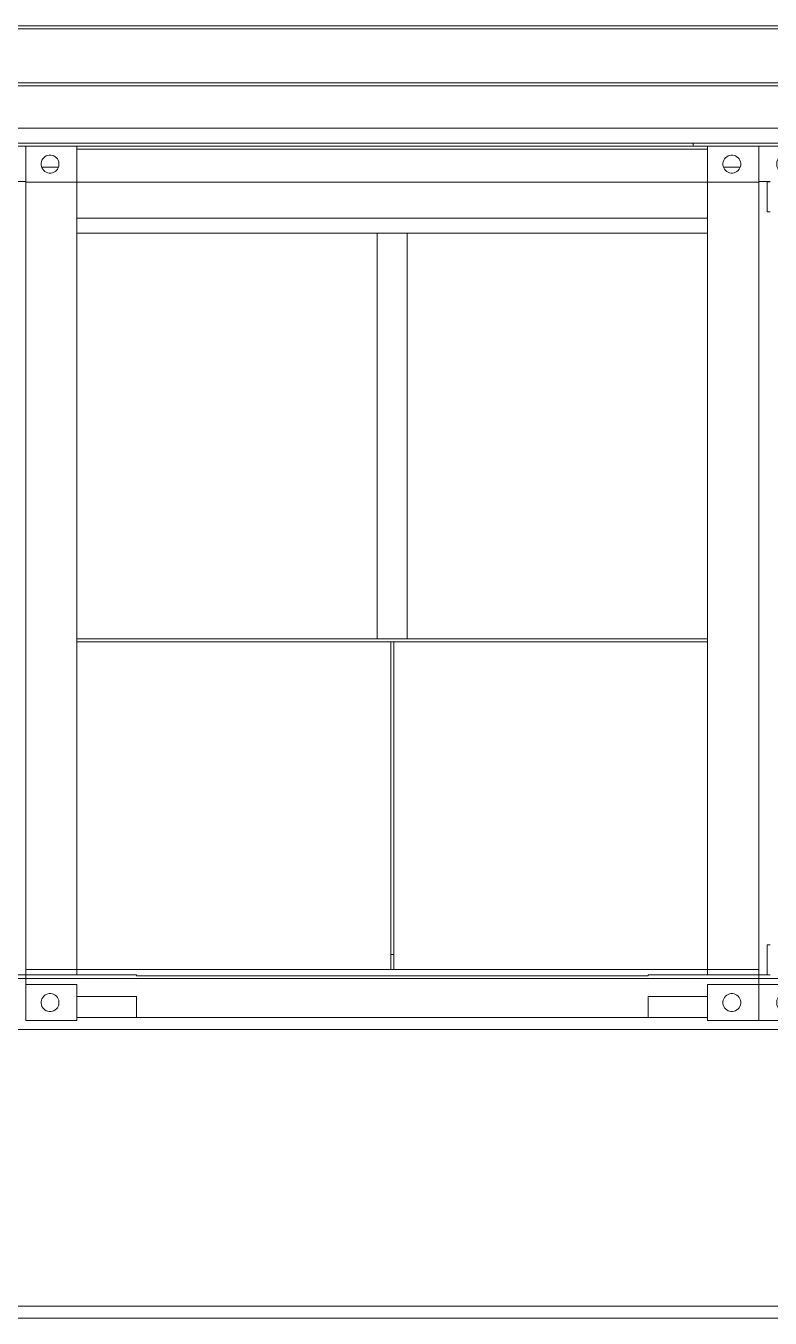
# Model space of a CAD drawing. Header units: metres. Extents: x -3 to 469, y -13 to 19.
# Drawn here: x 269.961 to 272.437, y -1.14 to 3.16 of the extents above; entities that cross this region are included whole.
import ezdxf

# ---------------------------------------------------------------- set-up
doc = ezdxf.new("R2010")
doc.units = ezdxf.units.M
doc.layers.add('0-1', color=7, linetype='Continuous', lineweight=5)
for name, color, linetype, lineweight, true_color in [('A-FLOR-2', 7, 'Continuous', 9, 0xaaaaaa), ('A-GENM-1', 7, 'Continuous', 9, 0xaaaaaa), ('A-WALL-1', 7, 'Continuous', 9, 0xaaaaaa), ('Guarda-corpos-3', 7, 'Continuous', 9, 0xaaaaaa), ('S-STRS-1', 7, 'Continuous', 9, 0xaaaaaa)]:
    doc.layers.add(name, color=color, linetype=linetype, lineweight=lineweight, true_color=true_color)

# ---------------------------------------------------------------- blocks, each defined once
blk = doc.blocks.new('Viga-007 15243 - Viga-007 15243-295392-FACHADA 03')
at = {"layer": 'A-GENM-1'}
for p, q in [((-17.0094, -0.14), (-17.2074, -0.14)), ((-15.1109, -0.14), (-15.3074, -0.14)), ((-8.6356, -0.18), (-33.3303, -0.18)), ((-9.9783, -1.1), (-33.3303, -1.1)), ((-33.3303, -1.14), (-10.0367, -1.14))]:
    blk.add_line(p, q, dxfattribs=at)
blk = doc.blocks.new('Viga-002 22642 - Viga-002 22642-299195-FACHADA 03')
at = {"layer": 'A-GENM-1'}
for p, q in [((-14.9014, 0.102), (-14.9114, 0.102)), ((-14.9114, 0.102), (-14.9114, 0.002)), ((-14.9114, 0.002), (-14.9014, 0.002))]:
    blk.add_line(p, q, dxfattribs=at)
blk = doc.blocks.new('AL 23027 - AL 23027-299490-FACHADA 03')
at = {"layer": 'A-WALL-1'}
blk.add_line((-17.2074, 2.52), (-15.1109, 2.52), dxfattribs=at)
blk = doc.blocks.new('J 08 23376 - J 08-300019-FACHADA 03')
at = {"layer": 'A-GENM-1'}
for p, q in [((-15.1109, 2.52), (-17.2074, 2.52)), ((-17.2074, 2.52), (-15.1109, 2.52)), ((-17.2074, 2.47), (-16.2084, 2.47)), ((-16.2084, 2.47), (-17.2074, 2.47)), ((-16.1084, 2.47), (-16.2084, 2.47)), ((-16.2084, 2.47), (-16.2084, 1.12)), ((-16.2084, 1.12), (-16.2084, 2.47)), ((-16.2084, 2.47), (-16.1084, 2.47)), ((-16.1084, 2.47), (-16.2084, 2.47)), ((-16.2084, 2.47), (-16.1084, 2.47)), ((-16.1084, 1.12), (-16.1084, 2.47)), ((-16.1084, 2.47), (-16.1084, 1.12)), ((-16.1084, 2.47), (-15.1109, 2.47)), ((-15.1109, 2.47), (-16.1084, 2.47)), ((-16.1534, 0.07), (-16.1634, 0.07)), ((-16.1634, 0.07), (-16.1534, 0.07)), ((-16.1534, 0.07), (-16.1634, 0.07)), ((-16.1634, 0.07), (-16.1534, 0.07))]:
    blk.add_line(p, q, dxfattribs=at)
blk = doc.blocks.new('J 08 23376 - J 08 23376-300023-FACHADA 03')
blk.add_blockref('J 08 23376 - J 08-300019-FACHADA 03', (0, 0))
blk = doc.blocks.new('PL 24113 - PL 24113-300643-FACHADA 03')
at = {"layer": 'A-GENM-1'}
for p, q in [((-14.9394, 2.642), (-14.9394, 0.002)), ((-14.9204, 2.642), (-14.9394, 2.642)), ((-14.9014, 2.642), (-14.9204, 2.642)), ((-14.9394, 0.002), (-14.9204, 0.002)), ((-14.9204, 0.002), (-14.9114, 0.002))]:
    blk.add_line(p, q, dxfattribs=at)
blk = doc.blocks.new('PL 24355 - PL 24355-301545-FACHADA 03')
at = {"layer": 'A-GENM-1'}
for p, q in [((-17.3964, 2.642), (-17.4154, 2.642)), ((-17.3774, 2.642), (-17.3964, 2.642)), ((-17.3774, 0.002), (-17.3774, 2.642)), ((-17.4054, 0.002), (-17.3964, 0.002)), ((-17.3964, 0.002), (-17.3774, 0.002))]:
    blk.add_line(p, q, dxfattribs=at)
blk = doc.blocks.new('CONTAINER 26744 - CONTAINER-305135-FACHADA 03')
at = {"layer": 'S-STRS-1'}
for p, q in [((-14.9394, -0.15), (-14.9394, -0.03)), ((-14.9394, -0.03), (-14.9394, -0.15)), ((-14.7694, -0.03), (-14.9394, -0.03)), ((-14.9394, -0.03), (-14.7694, -0.03)), ((-14.7694, -0.15), (-14.7694, -0.03)), ((-14.7694, -0.03), (-14.7694, -0.15)), ((-14.8796, -0.0874), (-14.8787, -0.0823)), ((-14.8787, -0.0823), (-14.8796, -0.0874)), ((-14.8787, -0.0823), (-14.8769, -0.0774)), ((-14.8769, -0.0774), (-14.8787, -0.0823)), ((-14.8769, -0.0774), (-14.8743, -0.0729)), ((-14.8743, -0.0729), (-14.8769, -0.0774)), ((-14.8743, -0.0729), (-14.871, -0.0689)), ((-14.871, -0.0689), (-14.8743, -0.0729)), ((-14.871, -0.0689), (-14.867, -0.0656)), ((-14.867, -0.0656), (-14.871, -0.0689)), ((-14.867, -0.0656), (-14.8625, -0.063)), ((-14.8625, -0.063), (-14.867, -0.0656)), ((-14.8625, -0.063), (-14.8576, -0.0612)), ((-14.8576, -0.0612), (-14.8625, -0.063)), ((-14.8576, -0.0612), (-14.8525, -0.0603)), ((-14.8525, -0.0603), (-14.8576, -0.0612)), ((-14.8525, -0.0603), (-14.8473, -0.0603)), ((-14.8473, -0.0603), (-14.8525, -0.0603)), ((-14.8473, -0.0603), (-14.8422, -0.0612)), ((-14.8422, -0.0612), (-14.8473, -0.0603)), ((-14.8422, -0.0612), (-14.8373, -0.063)), ((-14.8373, -0.063), (-14.8422, -0.0612)), ((-14.8373, -0.063), (-14.8328, -0.0656)), ((-14.8328, -0.0656), (-14.8373, -0.063)), ((-14.8328, -0.0656), (-14.8288, -0.0689)), ((-14.8288, -0.0689), (-14.8328, -0.0656)), ((-14.8288, -0.0689), (-14.8255, -0.0729)), ((-14.8255, -0.0729), (-14.8288, -0.0689)), ((-14.8255, -0.0729), (-14.8229, -0.0774)), ((-14.8255, -0.0729), (-14.8229, -0.0774)), ((-14.8229, -0.0774), (-14.8211, -0.0823)), ((-14.8211, -0.0823), (-14.8229, -0.0774)), ((-14.8211, -0.0823), (-14.8202, -0.0874)), ((-14.8202, -0.0874), (-14.8211, -0.0823)), ((-14.8796, -0.09), (-14.8796, -0.0874)), ((-14.8796, -0.0874), (-14.8796, -0.09)), ((-14.8796, -0.09), (-14.8796, -0.0926)), ((-14.8796, -0.0926), (-14.8796, -0.09)), ((-14.8787, -0.0977), (-14.8796, -0.0926)), ((-14.8787, -0.0977), (-14.8796, -0.0926)), ((-14.8787, -0.0977), (-14.8769, -0.1026)), ((-14.8769, -0.1026), (-14.8787, -0.0977)), ((-14.8743, -0.1071), (-14.8769, -0.1026)), ((-14.8769, -0.1026), (-14.8743, -0.1071)), ((-14.871, -0.1111), (-14.8743, -0.1071)), ((-14.8743, -0.1071), (-14.871, -0.1111)), ((-14.867, -0.1144), (-14.871, -0.1111)), ((-14.871, -0.1111), (-14.867, -0.1144)), ((-14.8625, -0.117), (-14.867, -0.1144)), ((-14.867, -0.1144), (-14.8625, -0.117)), ((-14.8576, -0.1188), (-14.8625, -0.117)), ((-14.8625, -0.117), (-14.8576, -0.1188)), ((-14.8525, -0.1197), (-14.8576, -0.1188)), ((-14.8576, -0.1188), (-14.8525, -0.1197)), ((-14.8473, -0.1197), (-14.8525, -0.1197)), ((-14.8525, -0.1197), (-14.8473, -0.1197)), ((-14.8422, -0.1188), (-14.8473, -0.1197)), ((-14.8473, -0.1197), (-14.8422, -0.1188)), ((-14.8373, -0.117), (-14.8422, -0.1188)), ((-14.8422, -0.1188), (-14.8373, -0.117)), ((-14.8328, -0.1144), (-14.8373, -0.117)), ((-14.8373, -0.117), (-14.8328, -0.1144)), ((-14.8288, -0.1111), (-14.8328, -0.1144)), ((-14.8328, -0.1144), (-14.8288, -0.1111)), ((-14.8255, -0.1071), (-14.8288, -0.1111)), ((-14.8288, -0.1111), (-14.8255, -0.1071)), ((-14.8229, -0.1026), (-14.8255, -0.1071)), ((-14.8255, -0.1071), (-14.8229, -0.1026)), ((-14.8211, -0.0977), (-14.8229, -0.1026)), ((-14.8229, -0.1026), (-14.8211, -0.0977)), ((-14.8202, -0.0926), (-14.8211, -0.0977)), ((-14.8211, -0.0977), (-14.8202, -0.0926)), ((-14.8202, -0.0874), (-14.8202, -0.09)), ((-14.8202, -0.09), (-14.8202, -0.0874)), ((-14.8202, -0.09), (-14.8202, -0.0926)), ((-14.8202, -0.0926), (-14.8202, -0.09)), ((-14.9394, -0.15), (-14.7694, -0.15)), ((-14.7694, -0.15), (-14.9394, -0.15))]:
    blk.add_line(p, q, dxfattribs=at)
blk = doc.blocks.new('CONTAINER 26744 - CONTAINER 26744-305139-FACHADA 03')
blk.add_blockref('CONTAINER 26744 - CONTAINER-305135-FACHADA 03', (0, 0))
blk = doc.blocks.new('Viga-002 26759 - Viga-002 26759-305174-FACHADA 03')
at = {"layer": 'A-GENM-1'}
for p, q in [((-14.9014, 2.641), (-14.9114, 2.641)), ((-14.9114, 2.641), (-14.9114, 2.541)), ((-14.9114, 2.541), (-14.9014, 2.541))]:
    blk.add_line(p, q, dxfattribs=at)
blk = doc.blocks.new('CONTAINER 27579 - CONTAINER-306152-FACHADA 03')
at = {"layer": 'S-STRS-1'}
for p, q in [((-15.1094, -0.03), (-14.9394, -0.03)), ((-14.9394, -0.03), (-15.1094, -0.03)), ((-15.1094, -0.03), (-15.1094, -0.15)), ((-15.1094, -0.15), (-15.1094, -0.03)), ((-14.9394, -0.03), (-14.9394, -0.15)), ((-14.9394, -0.15), (-14.9394, -0.03)), ((-15.0586, -0.0874), (-15.0577, -0.0823)), ((-15.0577, -0.0823), (-15.0586, -0.0874)), ((-15.0577, -0.0823), (-15.0559, -0.0774)), ((-15.0559, -0.0774), (-15.0577, -0.0823)), ((-15.0559, -0.0774), (-15.0533, -0.0729)), ((-15.0533, -0.0729), (-15.0559, -0.0774)), ((-15.0533, -0.0729), (-15.05, -0.0689)), ((-15.05, -0.0689), (-15.0533, -0.0729)), ((-15.05, -0.0689), (-15.046, -0.0656)), ((-15.05, -0.0689), (-15.046, -0.0656)), ((-15.046, -0.0656), (-15.0415, -0.063)), ((-15.0415, -0.063), (-15.046, -0.0656)), ((-15.0415, -0.063), (-15.0366, -0.0612)), ((-15.0366, -0.0612), (-15.0415, -0.063)), ((-15.0366, -0.0612), (-15.0315, -0.0603)), ((-15.0315, -0.0603), (-15.0366, -0.0612)), ((-15.0315, -0.0603), (-15.0263, -0.0603)), ((-15.0263, -0.0603), (-15.0315, -0.0603)), ((-15.0263, -0.0603), (-15.0212, -0.0612)), ((-15.0212, -0.0612), (-15.0263, -0.0603)), ((-15.0212, -0.0612), (-15.0163, -0.063)), ((-15.0163, -0.063), (-15.0212, -0.0612)), ((-15.0163, -0.063), (-15.0118, -0.0656)), ((-15.0118, -0.0656), (-15.0163, -0.063)), ((-15.0118, -0.0656), (-15.0078, -0.0689)), ((-15.0078, -0.0689), (-15.0118, -0.0656)), ((-15.0078, -0.0689), (-15.0045, -0.0729)), ((-15.0045, -0.0729), (-15.0078, -0.0689)), ((-15.0045, -0.0729), (-15.0019, -0.0774)), ((-15.0019, -0.0774), (-15.0045, -0.0729)), ((-15.0019, -0.0774), (-15.0001, -0.0823)), ((-15.0001, -0.0823), (-15.0019, -0.0774)), ((-15.0001, -0.0823), (-14.9992, -0.0874)), ((-14.9992, -0.0874), (-15.0001, -0.0823)), ((-15.0586, -0.09), (-15.0586, -0.0874)), ((-15.0586, -0.0874), (-15.0586, -0.09)), ((-15.0586, -0.0926), (-15.0586, -0.09)), ((-15.0586, -0.09), (-15.0586, -0.0926)), ((-15.0577, -0.0977), (-15.0586, -0.0926)), ((-15.0586, -0.0926), (-15.0577, -0.0977)), ((-15.0559, -0.1026), (-15.0577, -0.0977)), ((-15.0559, -0.1026), (-15.0577, -0.0977)), ((-15.0533, -0.1071), (-15.0559, -0.1026)), ((-15.0533, -0.1071), (-15.0559, -0.1026)), ((-15.05, -0.1111), (-15.0533, -0.1071)), ((-15.05, -0.1111), (-15.0533, -0.1071)), ((-15.046, -0.1144), (-15.05, -0.1111)), ((-15.046, -0.1144), (-15.05, -0.1111)), ((-15.0415, -0.117), (-15.046, -0.1144)), ((-15.0415, -0.117), (-15.046, -0.1144)), ((-15.0366, -0.1188), (-15.0415, -0.117)), ((-15.0366, -0.1188), (-15.0415, -0.117)), ((-15.0315, -0.1197), (-15.0366, -0.1188)), ((-15.0315, -0.1197), (-15.0366, -0.1188)), ((-15.0263, -0.1197), (-15.0315, -0.1197)), ((-15.0315, -0.1197), (-15.0263, -0.1197)), ((-15.0212, -0.1188), (-15.0263, -0.1197)), ((-15.0263, -0.1197), (-15.0212, -0.1188)), ((-15.0163, -0.117), (-15.0212, -0.1188)), ((-15.0212, -0.1188), (-15.0163, -0.117)), ((-15.0118, -0.1144), (-15.0163, -0.117)), ((-15.0163, -0.117), (-15.0118, -0.1144)), ((-15.0078, -0.1111), (-15.0118, -0.1144)), ((-15.0118, -0.1144), (-15.0078, -0.1111)), ((-15.0045, -0.1071), (-15.0078, -0.1111)), ((-15.0078, -0.1111), (-15.0045, -0.1071)), ((-15.0019, -0.1026), (-15.0045, -0.1071)), ((-15.0045, -0.1071), (-15.0019, -0.1026)), ((-15.0001, -0.0977), (-15.0019, -0.1026)), ((-15.0019, -0.1026), (-15.0001, -0.0977)), ((-14.9992, -0.0926), (-15.0001, -0.0977)), ((-15.0001, -0.0977), (-14.9992, -0.0926)), ((-14.9992, -0.0874), (-14.9992, -0.09)), ((-14.9992, -0.09), (-14.9992, -0.0874)), ((-14.9992, -0.09), (-14.9992, -0.0926)), ((-14.9992, -0.0926), (-14.9992, -0.09)), ((-15.1094, -0.15), (-14.9394, -0.15)), ((-14.9394, -0.15), (-15.1094, -0.15))]:
    blk.add_line(p, q, dxfattribs=at)
blk = doc.blocks.new('CONTAINER 27579 - CONTAINER 27579-306156-FACHADA 03')
blk.add_blockref('CONTAINER 27579 - CONTAINER-306152-FACHADA 03', (0, 0))
blk = doc.blocks.new('CONTAINER 27588 - CONTAINER-306166-FACHADA 03')
at = {"layer": 'S-STRS-1'}
for p, q in [((-17.3774, -0.03), (-17.2074, -0.03)), ((-17.2074, -0.03), (-17.3774, -0.03)), ((-17.3774, -0.03), (-17.3774, -0.15)), ((-17.3774, -0.15), (-17.3774, -0.03)), ((-17.2074, -0.03), (-17.2074, -0.15)), ((-17.2074, -0.15), (-17.2074, -0.03)), ((-17.3266, -0.0874), (-17.3257, -0.0823)), ((-17.3257, -0.0823), (-17.3266, -0.0874)), ((-17.3257, -0.0823), (-17.3239, -0.0774)), ((-17.3239, -0.0774), (-17.3257, -0.0823)), ((-17.3239, -0.0774), (-17.3213, -0.0729)), ((-17.3213, -0.0729), (-17.3239, -0.0774)), ((-17.3213, -0.0729), (-17.318, -0.0689)), ((-17.318, -0.0689), (-17.3213, -0.0729)), ((-17.318, -0.0689), (-17.314, -0.0656)), ((-17.318, -0.0689), (-17.314, -0.0656)), ((-17.314, -0.0656), (-17.3095, -0.063)), ((-17.3095, -0.063), (-17.314, -0.0656)), ((-17.3095, -0.063), (-17.3046, -0.0612)), ((-17.3046, -0.0612), (-17.3095, -0.063)), ((-17.3046, -0.0612), (-17.2995, -0.0603)), ((-17.2995, -0.0603), (-17.3046, -0.0612)), ((-17.2995, -0.0603), (-17.2943, -0.0603)), ((-17.2943, -0.0603), (-17.2995, -0.0603)), ((-17.2943, -0.0603), (-17.2892, -0.0612)), ((-17.2892, -0.0612), (-17.2943, -0.0603)), ((-17.2892, -0.0612), (-17.2843, -0.063)), ((-17.2843, -0.063), (-17.2892, -0.0612)), ((-17.2843, -0.063), (-17.2798, -0.0656)), ((-17.2798, -0.0656), (-17.2843, -0.063)), ((-17.2798, -0.0656), (-17.2758, -0.0689)), ((-17.2758, -0.0689), (-17.2798, -0.0656)), ((-17.2758, -0.0689), (-17.2725, -0.0729)), ((-17.2725, -0.0729), (-17.2758, -0.0689)), ((-17.2725, -0.0729), (-17.2699, -0.0774)), ((-17.2699, -0.0774), (-17.2725, -0.0729)), ((-17.2699, -0.0774), (-17.2681, -0.0823)), ((-17.2681, -0.0823), (-17.2699, -0.0774)), ((-17.2681, -0.0823), (-17.2672, -0.0874)), ((-17.2672, -0.0874), (-17.2681, -0.0823)), ((-17.3266, -0.09), (-17.3266, -0.0874)), ((-17.3266, -0.0874), (-17.3266, -0.09)), ((-17.3266, -0.0926), (-17.3266, -0.09)), ((-17.3266, -0.09), (-17.3266, -0.0926)), ((-17.3257, -0.0977), (-17.3266, -0.0926)), ((-17.3266, -0.0926), (-17.3257, -0.0977)), ((-17.3239, -0.1026), (-17.3257, -0.0977)), ((-17.3239, -0.1026), (-17.3257, -0.0977)), ((-17.3213, -0.1071), (-17.3239, -0.1026)), ((-17.3213, -0.1071), (-17.3239, -0.1026)), ((-17.318, -0.1111), (-17.3213, -0.1071)), ((-17.318, -0.1111), (-17.3213, -0.1071)), ((-17.314, -0.1144), (-17.318, -0.1111)), ((-17.314, -0.1144), (-17.318, -0.1111)), ((-17.3095, -0.117), (-17.314, -0.1144)), ((-17.3095, -0.117), (-17.314, -0.1144)), ((-17.3046, -0.1188), (-17.3095, -0.117)), ((-17.3046, -0.1188), (-17.3095, -0.117)), ((-17.2995, -0.1197), (-17.3046, -0.1188)), ((-17.2995, -0.1197), (-17.3046, -0.1188)), ((-17.2943, -0.1197), (-17.2995, -0.1197)), ((-17.2995, -0.1197), (-17.2943, -0.1197)), ((-17.2892, -0.1188), (-17.2943, -0.1197)), ((-17.2943, -0.1197), (-17.2892, -0.1188)), ((-17.2843, -0.117), (-17.2892, -0.1188)), ((-17.2892, -0.1188), (-17.2843, -0.117)), ((-17.2798, -0.1144), (-17.2843, -0.117)), ((-17.2843, -0.117), (-17.2798, -0.1144)), ((-17.2758, -0.1111), (-17.2798, -0.1144)), ((-17.2798, -0.1144), (-17.2758, -0.1111)), ((-17.2725, -0.1071), (-17.2758, -0.1111)), ((-17.2758, -0.1111), (-17.2725, -0.1071)), ((-17.2699, -0.1026), (-17.2725, -0.1071)), ((-17.2725, -0.1071), (-17.2699, -0.1026)), ((-17.2681, -0.0977), (-17.2699, -0.1026)), ((-17.2699, -0.1026), (-17.2681, -0.0977)), ((-17.2672, -0.0926), (-17.2681, -0.0977)), ((-17.2681, -0.0977), (-17.2672, -0.0926)), ((-17.2672, -0.0874), (-17.2672, -0.09)), ((-17.2672, -0.09), (-17.2672, -0.0874)), ((-17.2672, -0.09), (-17.2672, -0.0926)), ((-17.2672, -0.0926), (-17.2672, -0.09)), ((-17.3774, -0.15), (-17.2074, -0.15)), ((-17.2074, -0.15), (-17.3774, -0.15))]:
    blk.add_line(p, q, dxfattribs=at)
blk = doc.blocks.new('CONTAINER 27588 - CONTAINER 27588-306170-FACHADA 03')
blk.add_blockref('CONTAINER 27588 - CONTAINER-306166-FACHADA 03', (0, 0))
blk = doc.blocks.new('Guarda-Corpo - 004 215413 - Guarda-Corpo - 004 215413-312415-FACHADA 03')
at = {"layer": 'Guarda-corpos-3'}
for p, q in [((-17.2074, 1.12), (-15.1109, 1.12)), ((-17.2074, 1.11), (-16.1634, 1.11)), ((-15.1109, 1.11), (-17.2074, 1.11)), ((-16.1634, 0.02), (-16.1634, 1.11)), ((-16.1534, 1.11), (-15.1109, 1.11)), ((-16.1534, 0.02), (-16.1534, 1.11))]:
    blk.add_line(p, q, dxfattribs=at)
blk = doc.blocks.new('CONTAINER 30654 - CONTAINER-316851-FACHADA 03')
at = {"layer": 'S-STRS-1'}
for p, q in [((-14.9394, 2.642), (-14.9394, 2.76)), ((-14.9394, 2.76), (-14.9394, 2.642)), ((-14.7694, 2.76), (-14.9394, 2.76)), ((-14.9394, 2.76), (-14.7694, 2.76)), ((-14.7694, 2.64), (-14.7694, 2.76)), ((-14.7694, 2.76), (-14.7694, 2.64)), ((-14.8787, 2.7077), (-14.8769, 2.7126)), ((-14.8769, 2.7126), (-14.8787, 2.7077)), ((-14.8769, 2.7126), (-14.8743, 2.7171)), ((-14.8743, 2.7171), (-14.8769, 2.7126)), ((-14.8743, 2.7171), (-14.8709, 2.7211)), ((-14.8709, 2.7211), (-14.8743, 2.7171)), ((-14.8709, 2.7211), (-14.867, 2.7244)), ((-14.867, 2.7244), (-14.8709, 2.7211)), ((-14.867, 2.7244), (-14.8625, 2.727)), ((-14.8625, 2.727), (-14.867, 2.7244)), ((-14.8625, 2.727), (-14.8576, 2.7288)), ((-14.8576, 2.7288), (-14.8625, 2.727)), ((-14.8576, 2.7288), (-14.8525, 2.7297)), ((-14.8525, 2.7297), (-14.8576, 2.7288)), ((-14.8525, 2.7297), (-14.8473, 2.7297)), ((-14.8473, 2.7297), (-14.8525, 2.7297)), ((-14.8473, 2.7297), (-14.8422, 2.7288)), ((-14.8422, 2.7288), (-14.8473, 2.7297)), ((-14.8422, 2.7288), (-14.8373, 2.727)), ((-14.8373, 2.727), (-14.8422, 2.7288)), ((-14.8373, 2.727), (-14.8328, 2.7244)), ((-14.8328, 2.7244), (-14.8373, 2.727)), ((-14.8328, 2.7244), (-14.8288, 2.7211)), ((-14.8288, 2.7211), (-14.8328, 2.7244)), ((-14.8288, 2.7211), (-14.8255, 2.7171)), ((-14.8255, 2.7171), (-14.8288, 2.7211)), ((-14.8255, 2.7171), (-14.8229, 2.7126)), ((-14.8255, 2.7171), (-14.8229, 2.7126)), ((-14.8229, 2.7126), (-14.8211, 2.7077)), ((-14.8211, 2.7077), (-14.8229, 2.7126)), ((-14.8796, 2.7026), (-14.8787, 2.7077)), ((-14.8787, 2.7077), (-14.8796, 2.7026)), ((-14.8796, 2.7), (-14.8796, 2.7026)), ((-14.8796, 2.7026), (-14.8796, 2.7)), ((-14.8796, 2.7), (-14.8796, 2.6974)), ((-14.8796, 2.6974), (-14.8796, 2.7)), ((-14.8787, 2.6923), (-14.8796, 2.6974)), ((-14.8787, 2.6923), (-14.8796, 2.6974)), ((-14.8787, 2.6923), (-14.8769, 2.6874)), ((-14.8769, 2.6874), (-14.8787, 2.6923)), ((-14.8743, 2.6829), (-14.8769, 2.6874)), ((-14.8769, 2.6874), (-14.8743, 2.6829)), ((-14.8709, 2.6789), (-14.8743, 2.6829)), ((-14.8743, 2.6829), (-14.8709, 2.6789)), ((-14.867, 2.6756), (-14.8709, 2.6789)), ((-14.8709, 2.6789), (-14.867, 2.6756)), ((-14.8625, 2.673), (-14.867, 2.6756)), ((-14.867, 2.6756), (-14.8625, 2.673)), ((-14.8576, 2.6712), (-14.8625, 2.673)), ((-14.8625, 2.673), (-14.8576, 2.6712)), ((-14.8525, 2.6703), (-14.8576, 2.6712)), ((-14.8576, 2.6712), (-14.8525, 2.6703)), ((-14.8473, 2.6703), (-14.8525, 2.6703)), ((-14.8525, 2.6703), (-14.8473, 2.6703)), ((-14.8422, 2.6712), (-14.8473, 2.6703)), ((-14.8473, 2.6703), (-14.8422, 2.6712)), ((-14.8373, 2.673), (-14.8422, 2.6712)), ((-14.8422, 2.6712), (-14.8373, 2.673)), ((-14.8328, 2.6756), (-14.8373, 2.673)), ((-14.8373, 2.673), (-14.8328, 2.6756)), ((-14.8288, 2.6789), (-14.8328, 2.6756)), ((-14.8328, 2.6756), (-14.8288, 2.6789)), ((-14.8255, 2.6829), (-14.8288, 2.6789)), ((-14.8288, 2.6789), (-14.8255, 2.6829)), ((-14.8229, 2.6874), (-14.8255, 2.6829)), ((-14.8255, 2.6829), (-14.8229, 2.6874)), ((-14.8211, 2.6923), (-14.8229, 2.6874)), ((-14.8229, 2.6874), (-14.8211, 2.6923)), ((-14.8211, 2.7077), (-14.8202, 2.7026)), ((-14.8202, 2.7026), (-14.8211, 2.7077)), ((-14.8202, 2.6974), (-14.8211, 2.6923)), ((-14.8211, 2.6923), (-14.8202, 2.6974)), ((-14.8202, 2.7026), (-14.8202, 2.7)), ((-14.8202, 2.7), (-14.8202, 2.7026)), ((-14.8202, 2.7), (-14.8202, 2.6974)), ((-14.8202, 2.6974), (-14.8202, 2.7)), ((-14.8634, 2.64), (-14.7694, 2.64)), ((-14.7694, 2.64), (-14.8634, 2.64))]:
    blk.add_line(p, q, dxfattribs=at)
blk = doc.blocks.new('CONTAINER 30654 - CONTAINER 30654-316855-FACHADA 03')
blk.add_blockref('CONTAINER 30654 - CONTAINER-316851-FACHADA 03', (0, 0))
blk = doc.blocks.new('Viga-009 31064 - Viga-009 31064-318084-FACHADA 03')
at = {"layer": 'A-GENM-1'}
for p, q in [((-25.9103, 3.16), (-11.2824, 3.16)), ((-25.9103, 3.15), (-11.2824, 3.15)), ((-25.9103, 2.97), (-11.2824, 2.97)), ((-25.9103, 2.96), (-11.2824, 2.96))]:
    blk.add_line(p, q, dxfattribs=at)
blk = doc.blocks.new('CONTAINER 34192 - CONTAINER-324911-FACHADA 03')
at = {"layer": 'S-STRS-1'}
for p, q in [((-17.5473, 2.64), (-17.5473, 2.76)), ((-17.5473, 2.76), (-17.5473, 2.64)), ((-17.3774, 2.76), (-17.5473, 2.76)), ((-17.5473, 2.76), (-17.3774, 2.76)), ((-17.3774, 2.642), (-17.3774, 2.76)), ((-17.3774, 2.76), (-17.3774, 2.642)), ((-17.4866, 2.7077), (-17.4848, 2.7126)), ((-17.4848, 2.7126), (-17.4866, 2.7077)), ((-17.4848, 2.7126), (-17.4823, 2.7171)), ((-17.4823, 2.7171), (-17.4848, 2.7126)), ((-17.4823, 2.7171), (-17.4789, 2.7211)), ((-17.4789, 2.7211), (-17.4823, 2.7171)), ((-17.4789, 2.7211), (-17.4749, 2.7244)), ((-17.4749, 2.7244), (-17.4789, 2.7211)), ((-17.4749, 2.7244), (-17.4704, 2.727)), ((-17.4704, 2.727), (-17.4749, 2.7244)), ((-17.4704, 2.727), (-17.4656, 2.7288)), ((-17.4656, 2.7288), (-17.4704, 2.727)), ((-17.4656, 2.7288), (-17.4604, 2.7297)), ((-17.4604, 2.7297), (-17.4656, 2.7288)), ((-17.4604, 2.7297), (-17.4552, 2.7297)), ((-17.4552, 2.7297), (-17.4604, 2.7297)), ((-17.4552, 2.7297), (-17.4501, 2.7288)), ((-17.4501, 2.7288), (-17.4552, 2.7297)), ((-17.4501, 2.7288), (-17.4453, 2.727)), ((-17.4453, 2.727), (-17.4501, 2.7288)), ((-17.4453, 2.727), (-17.4408, 2.7244)), ((-17.4408, 2.7244), (-17.4453, 2.727)), ((-17.4408, 2.7244), (-17.4368, 2.7211)), ((-17.4368, 2.7211), (-17.4408, 2.7244)), ((-17.4368, 2.7211), (-17.4334, 2.7171)), ((-17.4334, 2.7171), (-17.4368, 2.7211)), ((-17.4334, 2.7171), (-17.4308, 2.7126)), ((-17.4334, 2.7171), (-17.4308, 2.7126)), ((-17.4308, 2.7126), (-17.4291, 2.7077)), ((-17.4291, 2.7077), (-17.4308, 2.7126)), ((-17.4875, 2.7026), (-17.4866, 2.7077)), ((-17.4866, 2.7077), (-17.4875, 2.7026)), ((-17.4875, 2.7), (-17.4875, 2.7026)), ((-17.4875, 2.7026), (-17.4875, 2.7)), ((-17.4875, 2.7), (-17.4875, 2.6974)), ((-17.4875, 2.6974), (-17.4875, 2.7)), ((-17.4866, 2.6923), (-17.4875, 2.6974)), ((-17.4866, 2.6923), (-17.4875, 2.6974)), ((-17.4866, 2.6923), (-17.4848, 2.6874)), ((-17.4848, 2.6874), (-17.4866, 2.6923)), ((-17.4823, 2.6829), (-17.4848, 2.6874)), ((-17.4848, 2.6874), (-17.4823, 2.6829)), ((-17.4789, 2.6789), (-17.4823, 2.6829)), ((-17.4823, 2.6829), (-17.4789, 2.6789)), ((-17.4749, 2.6756), (-17.4789, 2.6789)), ((-17.4789, 2.6789), (-17.4749, 2.6756)), ((-17.4704, 2.673), (-17.4749, 2.6756)), ((-17.4749, 2.6756), (-17.4704, 2.673)), ((-17.4656, 2.6712), (-17.4704, 2.673)), ((-17.4704, 2.673), (-17.4656, 2.6712)), ((-17.4604, 2.6703), (-17.4656, 2.6712)), ((-17.4656, 2.6712), (-17.4604, 2.6703)), ((-17.4552, 2.6703), (-17.4604, 2.6703)), ((-17.4604, 2.6703), (-17.4552, 2.6703)), ((-17.4501, 2.6712), (-17.4552, 2.6703)), ((-17.4552, 2.6703), (-17.4501, 2.6712)), ((-17.4453, 2.673), (-17.4501, 2.6712)), ((-17.4501, 2.6712), (-17.4453, 2.673)), ((-17.4408, 2.6756), (-17.4453, 2.673)), ((-17.4453, 2.673), (-17.4408, 2.6756)), ((-17.4368, 2.6789), (-17.4408, 2.6756)), ((-17.4408, 2.6756), (-17.4368, 2.6789)), ((-17.4334, 2.6829), (-17.4368, 2.6789)), ((-17.4368, 2.6789), (-17.4334, 2.6829)), ((-17.4308, 2.6874), (-17.4334, 2.6829)), ((-17.4334, 2.6829), (-17.4308, 2.6874)), ((-17.4291, 2.6923), (-17.4308, 2.6874)), ((-17.4308, 2.6874), (-17.4291, 2.6923)), ((-17.4291, 2.7077), (-17.4282, 2.7026)), ((-17.4282, 2.7026), (-17.4291, 2.7077)), ((-17.4282, 2.6974), (-17.4291, 2.6923)), ((-17.4291, 2.6923), (-17.4282, 2.6974)), ((-17.4282, 2.7026), (-17.4282, 2.7)), ((-17.4282, 2.7), (-17.4282, 2.7026)), ((-17.4282, 2.7), (-17.4282, 2.6974)), ((-17.4282, 2.6974), (-17.4282, 2.7)), ((-17.5473, 2.64), (-17.4534, 2.64)), ((-17.4534, 2.64), (-17.5473, 2.64))]:
    blk.add_line(p, q, dxfattribs=at)
blk = doc.blocks.new('CONTAINER 34192 - CONTAINER 34192-324915-FACHADA 03')
blk.add_blockref('CONTAINER 34192 - CONTAINER-324911-FACHADA 03', (0, 0))
blk = doc.blocks.new('CONTAINER 34314 - CONTAINER-325414-FACHADA 03')
at = {"layer": 'S-STRS-1'}
for p, q in [((-15.1094, 2.76), (-14.9394, 2.76)), ((-14.9394, 2.76), (-15.1094, 2.76)), ((-15.1094, 2.76), (-15.1094, 2.64)), ((-15.1094, 2.64), (-15.1094, 2.76)), ((-14.9394, 2.76), (-14.9394, 2.642)), ((-14.9394, 2.642), (-14.9394, 2.76)), ((-15.0577, 2.7077), (-15.0559, 2.7126)), ((-15.0559, 2.7126), (-15.0577, 2.7077)), ((-15.0559, 2.7126), (-15.0533, 2.7171)), ((-15.0533, 2.7171), (-15.0559, 2.7126)), ((-15.0533, 2.7171), (-15.05, 2.7211)), ((-15.05, 2.7211), (-15.0533, 2.7171)), ((-15.05, 2.7211), (-15.046, 2.7244)), ((-15.05, 2.7211), (-15.046, 2.7244)), ((-15.046, 2.7244), (-15.0415, 2.727)), ((-15.0415, 2.727), (-15.046, 2.7244)), ((-15.0415, 2.727), (-15.0366, 2.7288)), ((-15.0366, 2.7288), (-15.0415, 2.727)), ((-15.0366, 2.7288), (-15.0315, 2.7297)), ((-15.0315, 2.7297), (-15.0366, 2.7288)), ((-15.0315, 2.7297), (-15.0263, 2.7297)), ((-15.0263, 2.7297), (-15.0315, 2.7297)), ((-15.0263, 2.7297), (-15.0212, 2.7288)), ((-15.0212, 2.7288), (-15.0263, 2.7297)), ((-15.0212, 2.7288), (-15.0163, 2.727)), ((-15.0163, 2.727), (-15.0212, 2.7288)), ((-15.0163, 2.727), (-15.0118, 2.7244)), ((-15.0118, 2.7244), (-15.0163, 2.727)), ((-15.0118, 2.7244), (-15.0078, 2.7211)), ((-15.0078, 2.7211), (-15.0118, 2.7244)), ((-15.0078, 2.7211), (-15.0045, 2.7171)), ((-15.0045, 2.7171), (-15.0078, 2.7211)), ((-15.0045, 2.7171), (-15.0019, 2.7126)), ((-15.0019, 2.7126), (-15.0045, 2.7171)), ((-15.0019, 2.7126), (-15.0001, 2.7077)), ((-15.0001, 2.7077), (-15.0019, 2.7126)), ((-15.0586, 2.7026), (-15.0577, 2.7077)), ((-15.0577, 2.7077), (-15.0586, 2.7026)), ((-15.0586, 2.7), (-15.0586, 2.7026)), ((-15.0586, 2.7026), (-15.0586, 2.7)), ((-15.0586, 2.6974), (-15.0586, 2.7)), ((-15.0586, 2.7), (-15.0586, 2.6974)), ((-15.0577, 2.6923), (-15.0586, 2.6974)), ((-15.0586, 2.6974), (-15.0577, 2.6923)), ((-15.0559, 2.6874), (-15.0577, 2.6923)), ((-15.0559, 2.6874), (-15.0577, 2.6923)), ((-15.0533, 2.6829), (-15.0559, 2.6874)), ((-15.0533, 2.6829), (-15.0559, 2.6874)), ((-15.05, 2.6789), (-15.0533, 2.6829)), ((-15.05, 2.6789), (-15.0533, 2.6829)), ((-15.046, 2.6756), (-15.05, 2.6789)), ((-15.046, 2.6756), (-15.05, 2.6789)), ((-15.0415, 2.673), (-15.046, 2.6756)), ((-15.0415, 2.673), (-15.046, 2.6756)), ((-15.0366, 2.6712), (-15.0415, 2.673)), ((-15.0366, 2.6712), (-15.0415, 2.673)), ((-15.0315, 2.6703), (-15.0366, 2.6712)), ((-15.0315, 2.6703), (-15.0366, 2.6712)), ((-15.0263, 2.6703), (-15.0315, 2.6703)), ((-15.0315, 2.6703), (-15.0263, 2.6703)), ((-15.0212, 2.6712), (-15.0263, 2.6703)), ((-15.0263, 2.6703), (-15.0212, 2.6712)), ((-15.0163, 2.673), (-15.0212, 2.6712)), ((-15.0212, 2.6712), (-15.0163, 2.673)), ((-15.0118, 2.6756), (-15.0163, 2.673)), ((-15.0163, 2.673), (-15.0118, 2.6756)), ((-15.0078, 2.6789), (-15.0118, 2.6756)), ((-15.0118, 2.6756), (-15.0078, 2.6789)), ((-15.0045, 2.6829), (-15.0078, 2.6789)), ((-15.0078, 2.6789), (-15.0045, 2.6829)), ((-15.0019, 2.6874), (-15.0045, 2.6829)), ((-15.0045, 2.6829), (-15.0019, 2.6874)), ((-15.0001, 2.6923), (-15.0019, 2.6874)), ((-15.0019, 2.6874), (-15.0001, 2.6923)), ((-15.0001, 2.7077), (-14.9992, 2.7026)), ((-14.9992, 2.7026), (-15.0001, 2.7077)), ((-14.9992, 2.6974), (-15.0001, 2.6923)), ((-15.0001, 2.6923), (-14.9992, 2.6974)), ((-14.9992, 2.7026), (-14.9992, 2.7)), ((-14.9992, 2.7), (-14.9992, 2.7026)), ((-14.9992, 2.7), (-14.9992, 2.6974)), ((-14.9992, 2.6974), (-14.9992, 2.7)), ((-15.1094, 2.64), (-14.9394, 2.64)), ((-14.9394, 2.64), (-15.1094, 2.64))]:
    blk.add_line(p, q, dxfattribs=at)
blk = doc.blocks.new('CONTAINER 34314 - CONTAINER 34314-325418-FACHADA 03')
blk.add_blockref('CONTAINER 34314 - CONTAINER-325414-FACHADA 03', (0, 0))
blk = doc.blocks.new('Viga-003 34686 - Viga-003 34686-326528-FACHADA 03')
at = {"layer": 'A-GENM-1'}
blk.add_line((-17.2074, 2.76), (-15.1109, 2.76), dxfattribs=at)
blk = doc.blocks.new('CONTAINER 34885 - CONTAINER-327026-FACHADA 03')
at = {"layer": 'S-STRS-1'}
for p, q in [((-17.3774, 2.76), (-17.2074, 2.76)), ((-17.2074, 2.76), (-17.3774, 2.76)), ((-17.3774, 2.76), (-17.3774, 2.642)), ((-17.3774, 2.642), (-17.3774, 2.76)), ((-17.2074, 2.76), (-17.2074, 2.64)), ((-17.2074, 2.64), (-17.2074, 2.76)), ((-17.3257, 2.7077), (-17.3239, 2.7126)), ((-17.3239, 2.7126), (-17.3257, 2.7077)), ((-17.3239, 2.7126), (-17.3213, 2.7171)), ((-17.3213, 2.7171), (-17.3239, 2.7126)), ((-17.3213, 2.7171), (-17.318, 2.7211)), ((-17.318, 2.7211), (-17.3213, 2.7171)), ((-17.318, 2.7211), (-17.314, 2.7244)), ((-17.318, 2.7211), (-17.314, 2.7244)), ((-17.314, 2.7244), (-17.3095, 2.727)), ((-17.3095, 2.727), (-17.314, 2.7244)), ((-17.3095, 2.727), (-17.3046, 2.7288)), ((-17.3046, 2.7288), (-17.3095, 2.727)), ((-17.3046, 2.7288), (-17.2995, 2.7297)), ((-17.2995, 2.7297), (-17.3046, 2.7288)), ((-17.2995, 2.7297), (-17.2943, 2.7297)), ((-17.2943, 2.7297), (-17.2995, 2.7297)), ((-17.2943, 2.7297), (-17.2892, 2.7288)), ((-17.2892, 2.7288), (-17.2943, 2.7297)), ((-17.2892, 2.7288), (-17.2843, 2.727)), ((-17.2843, 2.727), (-17.2892, 2.7288)), ((-17.2843, 2.727), (-17.2798, 2.7244)), ((-17.2798, 2.7244), (-17.2843, 2.727)), ((-17.2798, 2.7244), (-17.2758, 2.7211)), ((-17.2758, 2.7211), (-17.2798, 2.7244)), ((-17.2758, 2.7211), (-17.2725, 2.7171)), ((-17.2725, 2.7171), (-17.2758, 2.7211)), ((-17.2725, 2.7171), (-17.2699, 2.7126)), ((-17.2699, 2.7126), (-17.2725, 2.7171)), ((-17.2699, 2.7126), (-17.2681, 2.7077)), ((-17.2681, 2.7077), (-17.2699, 2.7126)), ((-17.3266, 2.7026), (-17.3257, 2.7077)), ((-17.3257, 2.7077), (-17.3266, 2.7026)), ((-17.3266, 2.7), (-17.3266, 2.7026)), ((-17.3266, 2.7026), (-17.3266, 2.7)), ((-17.3266, 2.6974), (-17.3266, 2.7)), ((-17.3266, 2.7), (-17.3266, 2.6974)), ((-17.3257, 2.6923), (-17.3266, 2.6974)), ((-17.3266, 2.6974), (-17.3257, 2.6923)), ((-17.3239, 2.6874), (-17.3257, 2.6923)), ((-17.3239, 2.6874), (-17.3257, 2.6923)), ((-17.3213, 2.6829), (-17.3239, 2.6874)), ((-17.3213, 2.6829), (-17.3239, 2.6874)), ((-17.318, 2.6789), (-17.3213, 2.6829)), ((-17.318, 2.6789), (-17.3213, 2.6829)), ((-17.314, 2.6756), (-17.318, 2.6789)), ((-17.314, 2.6756), (-17.318, 2.6789)), ((-17.3095, 2.673), (-17.314, 2.6756)), ((-17.3095, 2.673), (-17.314, 2.6756)), ((-17.3046, 2.6712), (-17.3095, 2.673)), ((-17.3046, 2.6712), (-17.3095, 2.673)), ((-17.2995, 2.6703), (-17.3046, 2.6712)), ((-17.2995, 2.6703), (-17.3046, 2.6712)), ((-17.2943, 2.6703), (-17.2995, 2.6703)), ((-17.2995, 2.6703), (-17.2943, 2.6703)), ((-17.2892, 2.6712), (-17.2943, 2.6703)), ((-17.2943, 2.6703), (-17.2892, 2.6712)), ((-17.2843, 2.673), (-17.2892, 2.6712)), ((-17.2892, 2.6712), (-17.2843, 2.673)), ((-17.2798, 2.6756), (-17.2843, 2.673)), ((-17.2843, 2.673), (-17.2798, 2.6756)), ((-17.2758, 2.6789), (-17.2798, 2.6756)), ((-17.2798, 2.6756), (-17.2758, 2.6789)), ((-17.2725, 2.6829), (-17.2758, 2.6789)), ((-17.2758, 2.6789), (-17.2725, 2.6829)), ((-17.2699, 2.6874), (-17.2725, 2.6829)), ((-17.2725, 2.6829), (-17.2699, 2.6874)), ((-17.2681, 2.6923), (-17.2699, 2.6874)), ((-17.2699, 2.6874), (-17.2681, 2.6923)), ((-17.2681, 2.7077), (-17.2672, 2.7026)), ((-17.2672, 2.7026), (-17.2681, 2.7077)), ((-17.2672, 2.6974), (-17.2681, 2.6923)), ((-17.2681, 2.6923), (-17.2672, 2.6974)), ((-17.2672, 2.7026), (-17.2672, 2.7)), ((-17.2672, 2.7), (-17.2672, 2.7026)), ((-17.2672, 2.7), (-17.2672, 2.6974)), ((-17.2672, 2.6974), (-17.2672, 2.7)), ((-17.3774, 2.64), (-17.2074, 2.64)), ((-17.2074, 2.64), (-17.3774, 2.64))]:
    blk.add_line(p, q, dxfattribs=at)
blk = doc.blocks.new('CONTAINER 34885 - CONTAINER 34885-327030-FACHADA 03')
blk.add_blockref('CONTAINER 34885 - CONTAINER-327026-FACHADA 03', (0, 0))
blk = doc.blocks.new('CONTAINER-R01_rvt-3-FACHADA 03')
at = {"layer": 'A-FLOR-2'}
for p, q in [((-17.656, 2.77), (-15.1579, 2.77)), ((-15.1579, 2.77), (-12.6597, 2.77)), ((-15.1579, 2.76), (-15.1579, 2.77)), ((-15.1579, 2.77), (-15.1579, 2.76)), ((-17.2074, 2.75), (-15.1094, 2.75)), ((-17.2074, 2.75), (-17.2074, 2.64)), ((-15.1094, 2.75), (-15.1094, 2.64)), ((-17.3245, 2.69), (-17.2689, 2.69)), ((-15.0568, 2.69), (-15.0009, 2.69)), ((-15.1094, 2.64), (-17.2074, 2.64)), ((-17.3774, 0.02), (-14.9394, 0.02)), ((-12.4795, -0.01), (-24.7209, -0.01))]:
    blk.add_line(p, q, dxfattribs=at)
at = {"layer": 'A-WALL-1'}
for p, q in [((-15.1579, 2.82), (-17.656, 2.82)), ((-12.6597, 2.82), (-15.1579, 2.82)), ((-17.656, 2.77), (-15.1579, 2.77)), ((-15.1579, 2.77), (-12.6597, 2.77)), ((-17.3774, 2.642), (-17.3774, 2.67)), ((-14.9394, 2.67), (-14.9394, 2.642)), ((-17.2074, 2.64), (-17.3774, 2.64)), ((-17.2074, 0.0025), (-17.2074, 2.64)), ((-15.1094, 2.64), (-15.1094, 0.0025)), ((-14.9394, 2.64), (-15.1094, 2.64)), ((-17.3774, -0.03), (-17.3774, 0.002)), ((-17.3774, 0.002), (-17.3774, -0.03)), ((-17.2074, 0.002), (-17.3774, 0.002)), ((-17.3774, 0.002), (-17.3774, -0.03)), ((-17.0094, 0.0025), (-17.2074, 0.0025)), ((-17.0094, -0.0015), (-17.0094, 0.0025)), ((-15.1094, 0.0025), (-15.3074, 0.0025)), ((-15.3074, 0.0025), (-15.3074, -0.0015)), ((-14.9394, 0.002), (-15.1094, 0.002)), ((-14.9394, 0.002), (-14.9394, -0.03)), ((-14.9394, 0.002), (-14.9394, -0.03)), ((-14.9394, -0.03), (-14.9394, 0.002)), ((-14.9394, -0.03), (-14.9394, 0.002)), ((-17.3774, -0.03), (-17.2074, -0.03)), ((-17.3774, -0.03), (-17.2074, -0.03)), ((-17.2074, -0.03), (-17.2074, -0.07)), ((-15.3074, -0.0015), (-17.0094, -0.0015)), ((-15.1094, -0.07), (-15.1094, -0.03)), ((-15.1094, -0.03), (-14.9394, -0.03)), ((-15.1094, -0.03), (-14.9394, -0.03)), ((-14.9394, -0.03), (-14.7694, -0.03)), ((-17.2074, -0.07), (-17.0094, -0.07)), ((-17.0094, -0.07), (-17.0094, -0.14)), ((-15.3074, -0.14), (-15.3074, -0.07)), ((-15.3074, -0.07), (-15.1094, -0.07)), ((-17.0094, -0.14), (-15.3074, -0.14))]:
    blk.add_line(p, q, dxfattribs=at)
at = {"layer": 'A-GENM-1'}
for name in ['Viga-009 31064 - Viga-009 31064-318084-FACHADA 03', 'Viga-003 34686 - Viga-003 34686-326528-FACHADA 03', 'PL 24355 - PL 24355-301545-FACHADA 03', 'PL 24113 - PL 24113-300643-FACHADA 03', 'Viga-002 26759 - Viga-002 26759-305174-FACHADA 03', 'J 08 23376 - J 08 23376-300023-FACHADA 03', 'Viga-002 22642 - Viga-002 22642-299195-FACHADA 03', 'Viga-007 15243 - Viga-007 15243-295392-FACHADA 03']:
    blk.add_blockref(name, (0, 0), dxfattribs=at)
at = {"layer": 'A-WALL-1'}
blk.add_blockref('AL 23027 - AL 23027-299490-FACHADA 03', (0, 0), dxfattribs=at)
at = {"layer": 'Guarda-corpos-3'}
blk.add_blockref('Guarda-Corpo - 004 215413 - Guarda-Corpo - 004 215413-312415-FACHADA 03', (0, 0), dxfattribs=at)
at = {"layer": 'S-STRS-1'}
for name in ['CONTAINER 34192 - CONTAINER 34192-324915-FACHADA 03', 'CONTAINER 34885 - CONTAINER 34885-327030-FACHADA 03', 'CONTAINER 34314 - CONTAINER 34314-325418-FACHADA 03', 'CONTAINER 30654 - CONTAINER 30654-316855-FACHADA 03', 'CONTAINER 27588 - CONTAINER 27588-306170-FACHADA 03', 'CONTAINER 27579 - CONTAINER 27579-306156-FACHADA 03', 'CONTAINER 26744 - CONTAINER 26744-305139-FACHADA 03']:
    blk.add_blockref(name, (0, 0), dxfattribs=at)

msp = doc.modelspace()

# ---------------------------------------------------------------- block references
at = {"layer": '0-1'}
msp.add_blockref('CONTAINER-R01_rvt-3-FACHADA 03', (287.3387, 0), dxfattribs=at)

doc.saveas('drawing.dxf')
